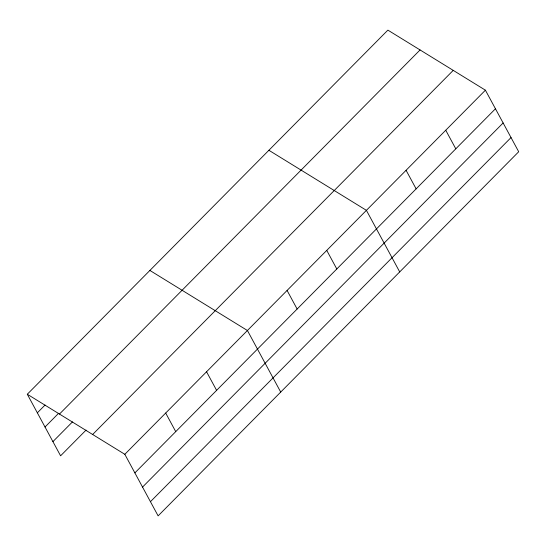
<?xml version="1.0" encoding="UTF-8"?>
<svg xmlns="http://www.w3.org/2000/svg" width="546" height="546" viewBox="0 0 546 546"><rect width="100%" height="100%" fill="white"/><g stroke="black" fill="none" stroke-linecap="round" stroke-linejoin="round"><path stroke-width="0.82" d="M27.3 394.246L387.885 30.126L485.408 90.186L518.7 151.754L158.115 515.874L124.822 454.306L27.3 394.246L60.592 455.814L86.056 430.098M37.346 412.824L45.045 405.05M45.018 427.013L58.64 413.254M59.48 414.066L420.072 49.945M52.921 441.625L72.468 421.894M92.643 434.486L453.228 70.366M124.822 454.306L485.408 90.186M134.869 472.891L495.454 108.77M142.54 487.073L503.125 122.959M150.443 501.692L511.029 137.572M268.891 150.28L366.414 210.346L399.706 271.915M149.897 270.441L247.42 330.507L280.712 392.076M445.748 130.241L455.794 148.826M406.081 170.291L416.127 188.875M326.754 250.402L336.8 268.98M287.087 290.452L297.133 309.036M206.559 371.771L216.605 390.356M165.691 413.042L175.737 431.627"/></g></svg>
